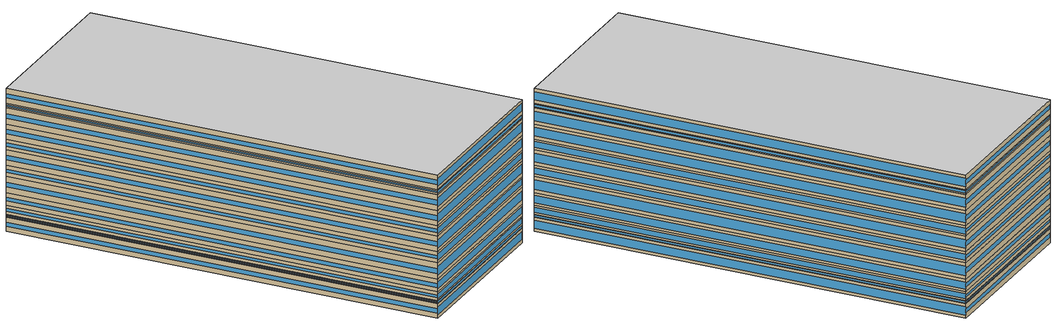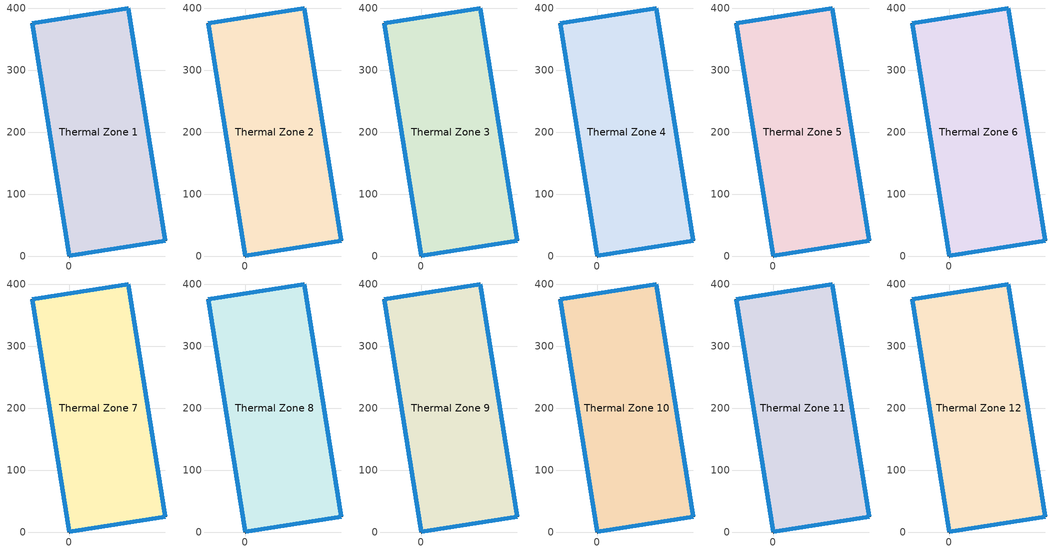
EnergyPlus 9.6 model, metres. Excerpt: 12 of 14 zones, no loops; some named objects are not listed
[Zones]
Thermal Zone 1
 floor ground (ExtSlabCarpet): 0,0 -59.5,375.65 95.29,400.16 154.79,24.52 z0
 wall outside (Ext Wall): 95.29,400.16 -59.5,375.65 0,0 154.79,24.52 95.29,400.16 z0:12.5
 window (Ext Window): 95.28,400.16 -59.49,375.65 z4.56:7.94; 0.01,0 154.78,24.51 z3:9.5; -59.5,375.64 0,0.01 z4.38:8.12; 154.79,24.53 95.3,400.15 z2.69:9.81
Thermal Zone 2
 floor to Thermal Zone 1 (Interior Floor): 0,0 -59.5,375.65 95.29,400.16 154.79,24.52 z12.5
 wall outside (Ext Wall): 95.29,400.16 -59.5,375.65 0,0 154.79,24.52 95.29,400.16 z12.5:15.32
 window (Ext Window): 95.28,400.16 -59.49,375.65 z13.53:14.29; 0.01,0 154.78,24.51 z13.18:14.64; -59.5,375.64 0,0.01 z13.49:14.33; 154.79,24.53 95.3,400.15 z13.11:14.71
Thermal Zone 3
 floor to Thermal Zone 2 (Interior Floor): 0,0 -59.5,375.65 95.29,400.16 154.79,24.52 z15.32
 wall outside (Ext Wall): 95.29,400.16 -59.5,375.65 0,0 154.79,24.52 95.29,400.16 z15.32:22.96
 window (Ext Window): 95.28,400.16 -59.49,375.65 z18.11:20.17; 0.01,0 154.78,24.51 z17.15:21.13; -59.5,375.64 0,0.01 z17.99:20.29; 154.79,24.53 95.3,400.15 z16.96:21.32
Thermal Zone 4
 floor to Thermal Zone 3 (Interior Floor): 0,0 -59.5,375.65 95.29,400.16 154.79,24.52 z22.96
 wall outside (Ext Wall): 95.29,400.16 -59.5,375.65 0,0 154.79,24.52 95.29,400.16 z22.96:34.04
 window (Ext Window): 95.28,400.16 -59.49,375.65 z27:30; 0.01,0 154.78,24.51 z25.62:31.38; -59.5,375.64 0,0.01 z26.84:30.16; 154.79,24.53 95.3,400.15 z25.34:31.66
Thermal Zone 5
 floor to Thermal Zone 4 (Interior Floor): 0,0 -59.5,375.65 95.29,400.16 154.79,24.52 z34.04
 wall outside (Ext Wall): 95.29,400.16 -59.5,375.65 0,0 154.79,24.52 95.29,400.16 z34.04:48.6
 window (Ext Window): 95.28,400.16 -59.49,375.65 z39.35:43.29; 0.01,0 154.78,24.51 z37.53:45.11; -59.5,375.64 0,0.01 z39.14:43.5; 154.79,24.53 95.3,400.15 z37.17:45.47
Thermal Zone 6
 floor to Thermal Zone 5 (Interior Floor): 0,0 -59.5,375.65 95.29,400.16 154.79,24.52 z48.6
 wall outside (Ext Wall): 95.29,400.16 -59.5,375.65 0,0 154.79,24.52 95.29,400.16 z48.6:58.26
 window (Ext Window): 95.28,400.16 -59.49,375.65 z52.13:54.73; 0.01,0 154.78,24.51 z50.92:55.94; -59.5,375.64 0,0.01 z51.98:54.88; 154.79,24.53 95.3,400.15 z50.68:56.18
Thermal Zone 7
 floor to Thermal Zone 6 (Interior Floor): 0,0 -59.5,375.65 95.29,400.16 154.79,24.52 z58.26
 wall outside (Ext Wall): 95.29,400.16 -59.5,375.65 0,0 154.79,24.52 95.29,400.16 z58.26:71.92
 window (Ext Window): 95.28,400.16 -59.49,375.65 z63.25:66.93; 0.01,0 154.78,24.51 z61.54:68.64; -59.5,375.64 0,0.01 z63.04:67.14; 154.79,24.53 95.3,400.15 z61.2:68.98
Thermal Zone 8
 floor to Thermal Zone 7 (Interior Floor): 0,0 -59.5,375.65 95.29,400.16 154.79,24.52 z71.92
 wall outside (Ext Wall): 95.29,400.16 -59.5,375.65 0,0 154.79,24.52 95.29,400.16 z71.92:81.16
 window (Ext Window): 95.28,400.16 -59.49,375.65 z75.29:77.79; 0.01,0 154.78,24.51 z74.14:78.94; -59.5,375.64 0,0.01 z75.15:77.93; 154.79,24.53 95.3,400.15 z73.91:79.17
Thermal Zone 9
 floor to Thermal Zone 8 (Interior Floor): 0,0 -59.5,375.65 95.29,400.16 154.79,24.52 z81.16
 wall outside (Ext Wall): 95.29,400.16 -59.5,375.65 0,0 154.79,24.52 95.29,400.16 z81.16:94.42
 window (Ext Window): 95.28,400.16 -59.49,375.65 z86:89.58; 0.01,0 154.78,24.51 z84.34:91.24; -59.5,375.64 0,0.01 z85.8:89.78; 154.79,24.53 95.3,400.15 z84.01:91.57
Thermal Zone 10
 floor to Thermal Zone 9 (Interior Floor): 0,0 -59.5,375.65 95.29,400.16 154.79,24.52 z94.42
 wall outside (Ext Wall): 95.29,400.16 -59.5,375.65 0,0 154.79,24.52 95.29,400.16 z94.42:108.66
 window (Ext Window): 95.28,400.16 -59.49,375.65 z99.62:103.46; 0.01,0 154.78,24.51 z97.84:105.24; -59.5,375.64 0,0.01 z99.4:103.68; 154.79,24.53 95.3,400.15 z97.48:105.6
Thermal Zone 11
 floor to Thermal Zone 10 (Interior Floor): 0,0 -59.5,375.65 95.29,400.16 154.79,24.52 z108.66
 wall outside (Ext Wall): 95.29,400.16 -59.5,375.65 0,0 154.79,24.52 95.29,400.16 z108.66:112.92
 window (Ext Window): 95.28,400.16 -59.49,375.65 z110.21:111.37; 0.01,0 154.78,24.51 z109.68:111.9; -59.5,375.64 0,0.01 z110.15:111.43; 154.79,24.53 95.3,400.15 z109.58:112
Thermal Zone 12
 floor to Thermal Zone 11 (Interior Floor): 0,0 -59.5,375.65 95.29,400.16 154.79,24.52 z112.92
 wall outside (Ext Wall): 95.29,400.16 -59.5,375.65 0,0 154.79,24.52 95.29,400.16 z112.92:125.74
 window (Ext Window): 95.28,400.16 -59.49,375.65 z117.6:121.06; 0.01,0 154.78,24.51 z116:122.66; -59.5,375.64 0,0.01 z117.41:121.25; 154.79,24.53 95.3,400.15 z115.68:122.98
 ceiling to Thermal Zone 13 (Interior Ceiling): 154.79,24.52 95.29,400.16 -59.5,375.65 0,0 z125.74
[Building]
Building 1: North Axis {deg}=-0
[Site:Location]
Washington Dc Dulles IntL Ar: Latitude {deg}=38.98; Longitude {deg}=-77.47; Time Zone {hr}=-5; Elevation {m}=82
[SizingPeriod:DesignDay] Day of Month=21; Dry-Bulb Temperature Range Modifier Type=DefaultMultipliers; Barometric Pressure {Pa}=86790; Rain Indicator=No; Snow Indicator=No; Daylight Saving Time Indicator=No; Begin Environment Reset Mode=FullResetAtBeginEnvironment
Name | Month | Day Type | Maximum Dry-Bulb Temperature {C} | Daily Dry-Bulb Temperature Range {deltaC} | Humidity Condition Type | Wetbulb or DewPoint at Maximum Dry-Bulb {C} | Wind Speed {m/s} | Wind Direction {deg} | Solar Model Indicator | ASHRAE Clear Sky Optical Depth for Beam Irradiance (taub) | ASHRAE Clear Sky Optical Depth for Diffuse Irradiance (taud) | Enthalpy at Maximum Dry-Bulb {J/kg} | Sky Clearness
SALT-LAKE-CITY-IAP Ann Clg .4% Condns DB=>MWB | 7 | SummerDesignDay | 36.5 | 14.4 | Wetbulb | 17.1 | 5 | 340 | ASHRAETau | 0.339 | 2.366
SALT-LAKE-CITY-IAP Ann Clg .4% Condns DP=>MDB | 7 | SummerDesignDay | 22.5 | 14.4 | Dewpoint | 15.6 | 5 | 340 | ASHRAETau | 0.339 | 2.366
SALT-LAKE-CITY-IAP Ann Clg .4% Condns Enth=>MDB | 7 | SummerDesignDay | 30.8 | 14.4 | Enthalpy |  | 5 | 340 | ASHRAETau | 0.339 | 2.366 | 59300
SALT-LAKE-CITY-IAP Ann Clg .4% Condns WB=>MDB | 7 | SummerDesignDay | 31.2 | 14.4 | Wetbulb | 19 | 5 | 340 | ASHRAETau | 0.339 | 2.366
SALT-LAKE-CITY-IAP Ann Htg 99.6% Condns DB | 1 | WinterDesignDay | -12.4 | 0 | Wetbulb | -12.4 | 2.6 | 140 | ASHRAEClearSky |  |  |  | 0
SALT-LAKE-CITY-IAP Ann Htg Wind 99.6% Condns WS=>MCDB | 1 | WinterDesignDay | 6.8 | 0 | Wetbulb | 6.8 | 12.4 | 140 | ASHRAEClearSky |  |  |  | 0
SALT-LAKE-CITY-IAP Ann Hum_n 99.6% Condns DP=>MCDB | 1 | WinterDesignDay | -10.7 | 0 | Dewpoint | -16.2 | 2.6 | 140 | ASHRAEClearSky |  |  |  | 0
[Material] Thermal Absorptance=0.9
Name | Roughness | Thickness m | Conductivity W/m-K | Density kg/m3 | Specific Heat J/kg-K | Solar Absorptance | Visible Absorptance
wall concrete | MediumRough | 0.398 | 0.5 | 2243 | 837 | 0.65 | 0.65
Wall Insulation [37] | MediumRough | 0.0681 | 0.0432 | 91 | 837 | 0.5 | 0.5
F16 Acoustic tile | MediumSmooth | 0.0191 | 0.06 | 368 | 590 | 0.3 | 0.3
M11 100mm lightweight concrete | MediumRough | 0.1016 | 0.53 | 1280 | 840 | 0.5 | 0.5
MAT-CC05 4 HW CONCRETE | Rough | 0.1016 | 1.311 | 2240 | 836.8 | 0.85 | 0.85
[Material:AirGap]
F05 Ceiling air space resistance: Thermal Resistance m2-K/W=0.18
[Material:NoMass]
CP02 CARPET PAD: Roughness=Smooth; Thermal Resistance m2-K/W=0.1; Thermal Absorptance=0.9; Solar Absorptance=0.8; Visible Absorptance=0.8
[WindowMaterial:SimpleGlazingSystem]
Window Material Simple Glazing System: U-Factor W/m2-K=1.51; Solar Heat Gain Coefficient=0.25
[Construction]
Ext Wall: wall concrete, Wall Insulation [37]
Ext Window: Window Material Simple Glazing System
ExtSlabCarpet: MAT-CC05 4 HW CONCRETE, CP02 CARPET PAD
Interior Ceiling: M11 100mm lightweight concrete, F05 Ceiling air space resistance, F16 Acoustic tile
Interior Floor: F16 Acoustic tile, F05 Ceiling air space resistance, M11 100mm lightweight concrete
[Zone]
Thermal Zone 1: 351, 0, 0, 0, , 1, , , , , , Yes
Thermal Zone 2: 351, 0, 0, 12.5, , 1, , , , , , Yes
Thermal Zone 3: 351, 0, 0, 15.32, , 1, , , , , , Yes
Thermal Zone 4: 351, 0, 0, 22.96, , 1, , , , , , Yes
Thermal Zone 5: 351, 0, 0, 34.04, , 1, , , , , , Yes
Thermal Zone 6: 351, 0, 0, 48.6, , 1, , , , , , Yes
Thermal Zone 7: 351, 0, 0, 58.26, , 1, , , , , , Yes
Thermal Zone 8: 351, 0, 0, 71.92, , 1, , , , , , Yes
Thermal Zone 9: 351, 0, 0, 81.16, , 1, , , , , , Yes
Thermal Zone 10: 351, 0, 0, 94.42, , 1, , , , , , Yes
Thermal Zone 11: 351, 0, 0, 108.66, , 1, , , , , , Yes
Thermal Zone 12: 351, 0, 0, 112.92, , 1, , , , , , Yes
[ZoneList]
Availability Manager Night Cycle 1 Cooling Control Zones List; Availability Manager Night Cycle 1 Heating Control Zones List; Availability Manager Night Cycle 1 Heating Zone Fans Only Zones List: Thermal Zone 1, Thermal Zone 2, Thermal Zone 3
Availability Manager Night Cycle 2 Cooling Control Zones List; Availability Manager Night Cycle 2 Heating Control Zones List; Availability Manager Night Cycle 2 Heating Zone Fans Only Zones List: Thermal Zone 4, Thermal Zone 5
Availability Manager Night Cycle 3 Cooling Control Zones List; Availability Manager Night Cycle 3 Heating Control Zones List; Availability Manager Night Cycle 3 Heating Zone Fans Only Zones List: Thermal Zone 6, Thermal Zone 7
Availability Manager Night Cycle 4 Cooling Control Zones List; Availability Manager Night Cycle 4 Heating Control Zones List; Availability Manager Night Cycle 4 Heating Zone Fans Only Zones List: Thermal Zone 8, Thermal Zone 9, Thermal Zone 10, Thermal Zone 11, Thermal Zone 12, Thermal Zone 13
[AvailabilityManager:NightCycle] Applicability Schedule=Always On Discrete; Fan Schedule=Always On Discrete hvac_library; Control Type=CycleOnAnyCoolingOrHeatingZone; Thermostat Tolerance deltaC=1; Cycling Run Time Control Type=FixedRunTime; Cycling Run Time s=3600
Name | Cooling Control Zone or Zone List | Heating Control Zone or Zone List | Heating Zone Fans Only Zone or Zone List
Availability Manager Night Cycle 1 | Availability Manager Night Cycle 1 Cooling Control Zones List | Availability Manager Night Cycle 1 Heating Control Zones List | Availability Manager Night Cycle 1 Heating Zone Fans Only Zones List
Availability Manager Night Cycle 2 | Availability Manager Night Cycle 2 Cooling Control Zones List | Availability Manager Night Cycle 2 Heating Control Zones List | Availability Manager Night Cycle 2 Heating Zone Fans Only Zones List
Availability Manager Night Cycle 3 | Availability Manager Night Cycle 3 Cooling Control Zones List | Availability Manager Night Cycle 3 Heating Control Zones List | Availability Manager Night Cycle 3 Heating Zone Fans Only Zones List
Availability Manager Night Cycle 4 | Availability Manager Night Cycle 4 Cooling Control Zones List | Availability Manager Night Cycle 4 Heating Control Zones List | Availability Manager Night Cycle 4 Heating Zone Fans Only Zones List
[AvailabilityManager:Scheduled] Schedule=Always On Discrete
Air Loop HVAC Outdoor Air System 1 Availability Manager; Air Loop HVAC Outdoor Air System 2 Availability Manager; Air Loop HVAC Outdoor Air System 3 Availability Manager; Air Loop HVAC Outdoor Air System 4 Availability Manager
[Schedule:Constant]
Always On Discrete; Always On Discrete hvac_library: 1
